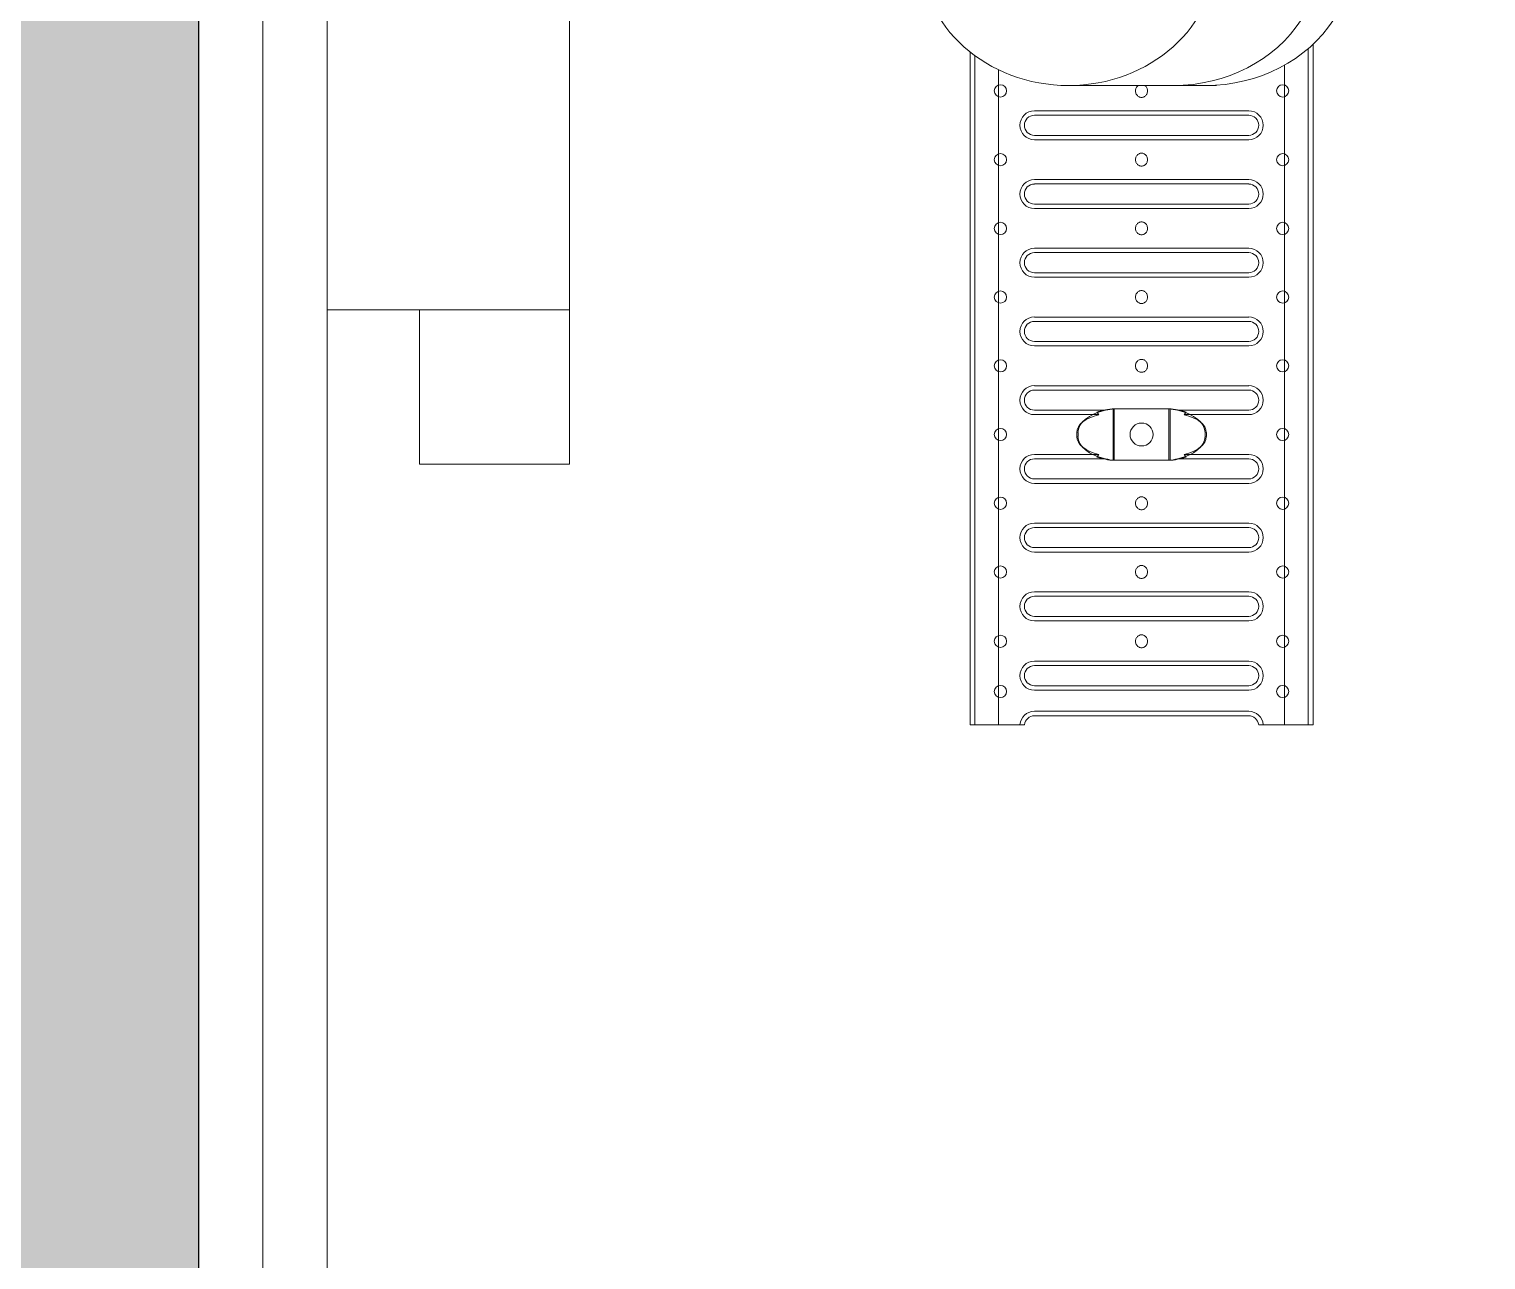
# Model space of a CAD drawing. Header units: inches. Extents: x 211391 to 214260, y -106888 to -102532.
# Drawn here: x 213209.16 to 213226.15, y -106717.15 to -106702.79 of the extents above; entities that cross this region are included whole.
import ezdxf

# ---------------------------------------------------------------- set-up
doc = ezdxf.new("R2010")
doc.units = ezdxf.units.IN
doc.header["$MEASUREMENT"] = 0
for name, color, linetype, lineweight in [('FIXTURES', 8, 'Continuous', 9), ('HATCH', 251, 'Continuous', 13), ('STONE', 1, 'Continuous', 18), ('WALL', 5, 'Continuous', 25)]:
    doc.layers.add(name, color=color, linetype=linetype, lineweight=lineweight)

# ---------------------------------------------------------------- blocks, each defined once
blk = doc.blocks.new('ETJHTEj')
at = {"layer": 'FIXTURES', "color": 252, "extrusion": (-2.05085e-07, 7.76119e-08, 1)}
for p, q in [((1162.103, 549.253), (1154.162, 549.253)), ((1154.213, 549.197, 0), (1162.103, 549.197, 0)), ((1162.103, 549.253), (1162.103, 548.881, 0)), ((1154.405, 548.922, 0), (1162.103, 548.922, 0)), ((1162.103, 548.62, 0), (1162.103, 548.881, 0)), ((1154.939, 546.003, 0), (1154.939, 548.503, 0)), ((1154.99, 546.003, 0), (1154.99, 548.503, 0)), ((1155.225, 548.503, 0), (1155.225, 546.003, 0)), ((1155.276, 548.503, 0), (1155.276, 546.003, 0)), ((1155.741, 546.003, 0), (1155.741, 548.503, 0)), ((1155.792, 546.003, 0), (1155.792, 548.503, 0)), ((1156.027, 548.503, 0), (1156.027, 546.003, 0)), ((1156.078, 548.503, 0), (1156.078, 546.003, 0)), ((1156.543, 546.003, 0), (1156.543, 548.503, 0)), ((1156.543, 546.003, 0), (1156.543, 548.503, 0)), ((1156.594, 546.003, 0), (1156.594, 548.503, 0)), ((1156.594, 546.003, 0), (1156.594, 548.503, 0)), ((1156.829, 548.503, 0), (1156.829, 546.003, 0)), ((1156.829, 548.503, 0), (1156.829, 546.003, 0)), ((1156.88, 548.503, 0), (1156.88, 546.003, 0)), ((1156.88, 548.503, 0), (1156.88, 546.003, 0)), ((1157.345, 546.003, 0), (1157.345, 548.503, 0)), ((1157.396, 546.003, 0), (1157.396, 548.503, 0)), ((1157.631, 548.503, 0), (1157.631, 546.003, 0)), ((1157.682, 548.503, 0), (1157.682, 546.003, 0)), ((1158.147, 546.003, 0), (1158.147, 548.503, 0)), ((1158.198, 546.003, 0), (1158.198, 548.503, 0)), ((1158.433, 548.503, 0), (1158.433, 547.672, 0)), ((1158.484, 548.503, 0), (1158.484, 547.75, 0)), ((1158.949, 547.75, 0), (1158.949, 548.503, 0)), ((1159, 547.672, 0), (1159, 548.503, 0)), ((1159.235, 548.503, 0), (1159.235, 546.003, 0)), ((1159.286, 548.503, 0), (1159.286, 546.003, 0)), ((1159.75, 546.003, 0), (1159.75, 548.503, 0)), ((1159.802, 546.003, 0), (1159.802, 548.503, 0)), ((1160.036, 548.503, 0), (1160.036, 546.003, 0)), ((1160.088, 548.503, 0), (1160.088, 546.003, 0)), ((1160.552, 546.003, 0), (1160.552, 548.503, 0)), ((1160.604, 546.003, 0), (1160.604, 548.503, 0)), ((1160.838, 548.503, 0), (1160.838, 546.003, 0)), ((1160.89, 548.503, 0), (1160.89, 546.003, 0)), ((1161.361, 546.003, 0), (1161.361, 548.503, 0)), ((1161.361, 546.003, 0), (1161.361, 548.503, 0)), ((1161.413, 546.003, 0), (1161.413, 548.503, 0)), ((1161.413, 546.003, 0), (1161.413, 548.503, 0)), ((1161.647, 548.503, 0), (1161.647, 546.003, 0)), ((1161.647, 548.503, 0), (1161.647, 546.003, 0)), ((1161.699, 548.503, 0), (1161.699, 546.003, 0)), ((1161.699, 548.503, 0), (1161.699, 546.003, 0)), ((1161.946, 546.003, 0), (1161.946, 548.503, 0)), ((1161.998, 546.003, 0), (1161.998, 548.503, 0)), ((1158.694, 548.009, 0), (1158.739, 548.009, 0)), ((1158.739, 547.994, 0), (1158.694, 547.994, 0)), ((1158.454, 547.774, 0), (1158.484, 547.75, 0)), ((1158.949, 547.75, 0), (1158.979, 547.774, 0)), ((1158.416, 547.597, 0), (1158.416, 546.909, 0)), ((1159.017, 547.585, 0), (1158.416, 547.585, 0)), ((1158.416, 547.571, 0), (1159.017, 547.571, 0)), ((1159.017, 547.597, 0), (1159.017, 546.909, 0)), ((1154.646, 547.295, 0), (1154.643, 547.291, 0)), ((1154.651, 547.301, 0), (1154.646, 547.295, 0)), ((1154.657, 547.306, 0), (1154.651, 547.301, 0)), ((1154.664, 547.31, 0), (1154.657, 547.306, 0)), ((1154.67, 547.314, 0), (1154.664, 547.31, 0)), ((1154.677, 547.318, 0), (1154.67, 547.314, 0)), ((1154.684, 547.32, 0), (1154.677, 547.318, 0)), ((1154.737, 547.318, 0), (1154.729, 547.32)), ((1154.743, 547.314, 0), (1154.737, 547.318, 0)), ((1154.75, 547.31, 0), (1154.743, 547.314, 0)), ((1154.756, 547.306, 0), (1154.75, 547.31, 0)), ((1154.762, 547.301, 0), (1154.756, 547.306, 0)), ((1154.767, 547.295, 0), (1154.762, 547.301, 0)), ((1154.771, 547.289, 0), (1154.767, 547.295, 0)), ((1154.775, 547.282, 0), (1154.771, 547.289, 0)), ((1154.778, 547.275, 0), (1154.775, 547.282, 0)), ((1155.44, 547.282, 0), (1155.437, 547.275, 0)), ((1155.444, 547.289, 0), (1155.44, 547.282, 0)), ((1155.448, 547.295, 0), (1155.444, 547.289, 0)), ((1155.453, 547.301, 0), (1155.448, 547.295, 0)), ((1155.459, 547.306, 0), (1155.453, 547.301, 0)), ((1155.465, 547.31, 0), (1155.459, 547.306, 0)), ((1155.472, 547.314, 0), (1155.465, 547.31, 0)), ((1155.479, 547.318, 0), (1155.472, 547.314, 0)), ((1155.486, 547.32, 0), (1155.479, 547.318, 0)), ((1155.538, 547.318, 0), (1155.531, 547.32, 0)), ((1155.545, 547.314, 0), (1155.538, 547.318, 0)), ((1155.552, 547.31, 0), (1155.545, 547.314, 0)), ((1155.558, 547.306, 0), (1155.552, 547.31, 0)), ((1155.564, 547.301, 0), (1155.558, 547.306, 0)), ((1155.569, 547.295, 0), (1155.564, 547.301, 0)), ((1155.573, 547.289, 0), (1155.569, 547.295, 0)), ((1155.577, 547.282, 0), (1155.573, 547.289, 0)), ((1155.58, 547.275, 0), (1155.577, 547.282, 0)), ((1156.242, 547.282, 0), (1156.239, 547.275, 0)), ((1156.242, 547.282, 0), (1156.239, 547.275, 0)), ((1156.246, 547.289, 0), (1156.242, 547.282, 0)), ((1156.246, 547.289, 0), (1156.242, 547.282, 0)), ((1156.25, 547.295, 0), (1156.246, 547.289, 0)), ((1156.25, 547.295, 0), (1156.246, 547.289, 0)), ((1156.255, 547.301, 0), (1156.25, 547.295, 0)), ((1156.255, 547.301, 0), (1156.25, 547.295, 0)), ((1156.261, 547.306, 0), (1156.255, 547.301, 0)), ((1156.261, 547.306, 0), (1156.255, 547.301, 0)), ((1156.267, 547.31, 0), (1156.261, 547.306, 0)), ((1156.267, 547.31, 0), (1156.261, 547.306, 0)), ((1156.274, 547.314, 0), (1156.267, 547.31, 0)), ((1156.274, 547.314, 0), (1156.267, 547.31, 0)), ((1156.281, 547.318, 0), (1156.274, 547.314, 0)), ((1156.281, 547.318, 0), (1156.274, 547.314, 0)), ((1156.288, 547.32, 0), (1156.281, 547.318, 0)), ((1156.288, 547.32, 0), (1156.281, 547.318, 0)), ((1156.34, 547.318, 0), (1156.333, 547.32, 0)), ((1156.34, 547.318, 0), (1156.333, 547.32, 0)), ((1156.347, 547.314, 0), (1156.34, 547.318, 0)), ((1156.347, 547.314, 0), (1156.34, 547.318, 0)), ((1156.354, 547.31, 0), (1156.347, 547.314, 0)), ((1156.354, 547.31, 0), (1156.347, 547.314, 0)), ((1156.36, 547.306, 0), (1156.354, 547.31, 0)), ((1156.36, 547.306, 0), (1156.354, 547.31, 0)), ((1156.366, 547.301, 0), (1156.36, 547.306, 0)), ((1156.366, 547.301, 0), (1156.36, 547.306, 0)), ((1156.371, 547.295, 0), (1156.366, 547.301, 0)), ((1156.371, 547.295, 0), (1156.366, 547.301, 0)), ((1156.375, 547.289, 0), (1156.371, 547.295, 0)), ((1156.375, 547.289, 0), (1156.371, 547.295, 0)), ((1156.379, 547.282, 0), (1156.375, 547.289, 0)), ((1156.379, 547.282, 0), (1156.375, 547.289, 0)), ((1156.382, 547.275, 0), (1156.379, 547.282, 0)), ((1156.382, 547.275, 0), (1156.379, 547.282, 0)), ((1157.044, 547.282, 0), (1157.041, 547.275, 0)), ((1157.048, 547.289, 0), (1157.044, 547.282, 0)), ((1157.052, 547.295, 0), (1157.048, 547.289, 0)), ((1157.057, 547.301, 0), (1157.052, 547.295, 0)), ((1157.063, 547.306, 0), (1157.057, 547.301, 0)), ((1157.069, 547.31, 0), (1157.063, 547.306, 0)), ((1157.076, 547.314, 0), (1157.069, 547.31, 0)), ((1157.083, 547.318, 0), (1157.076, 547.314, 0)), ((1157.09, 547.32, 0), (1157.083, 547.318, 0)), ((1157.142, 547.318, 0), (1157.135, 547.32, 0)), ((1157.149, 547.314, 0), (1157.142, 547.318, 0)), ((1157.156, 547.31, 0), (1157.149, 547.314, 0)), ((1157.162, 547.306, 0), (1157.156, 547.31, 0)), ((1157.168, 547.301, 0), (1157.162, 547.306, 0)), ((1157.173, 547.295, 0), (1157.168, 547.301, 0)), ((1157.177, 547.289, 0), (1157.173, 547.295, 0)), ((1157.181, 547.282, 0), (1157.177, 547.289, 0)), ((1157.184, 547.275, 0), (1157.181, 547.282, 0)), ((1157.846, 547.282, 0), (1157.843, 547.275, 0)), ((1157.85, 547.289, 0), (1157.846, 547.282, 0)), ((1157.854, 547.295, 0), (1157.85, 547.289, 0)), ((1157.859, 547.301, 0), (1157.854, 547.295, 0)), ((1157.865, 547.306, 0), (1157.859, 547.301, 0)), ((1157.871, 547.31, 0), (1157.865, 547.306, 0)), ((1157.878, 547.314, 0), (1157.871, 547.31, 0)), ((1157.884, 547.318, 0), (1157.878, 547.314, 0)), ((1157.892, 547.32, 0), (1157.884, 547.318, 0)), ((1157.944, 547.318, 0), (1157.937, 547.32, 0)), ((1157.951, 547.314, 0), (1157.944, 547.318, 0)), ((1157.958, 547.31, 0), (1157.951, 547.314, 0)), ((1157.964, 547.306, 0), (1157.958, 547.31, 0)), ((1157.97, 547.301, 0), (1157.964, 547.306, 0)), ((1157.975, 547.295, 0), (1157.97, 547.301, 0)), ((1157.979, 547.289, 0), (1157.975, 547.295, 0)), ((1157.983, 547.282, 0), (1157.979, 547.289, 0)), ((1157.986, 547.275, 0), (1157.983, 547.282, 0)), ((1159.45, 547.282, 0), (1159.447, 547.275, 0)), ((1159.454, 547.289, 0), (1159.45, 547.282, 0)), ((1159.458, 547.295, 0), (1159.454, 547.289, 0)), ((1159.463, 547.301, 0), (1159.458, 547.295, 0)), ((1159.469, 547.306, 0), (1159.463, 547.301, 0)), ((1159.475, 547.31, 0), (1159.469, 547.306, 0)), ((1159.482, 547.314, 0), (1159.475, 547.31, 0)), ((1159.488, 547.318, 0), (1159.482, 547.314, 0)), ((1159.496, 547.32, 0), (1159.488, 547.318, 0)), ((1159.548, 547.318, 0), (1159.541, 547.32, 0)), ((1159.555, 547.314, 0), (1159.548, 547.318, 0)), ((1159.561, 547.31, 0), (1159.555, 547.314, 0)), ((1159.568, 547.306, 0), (1159.561, 547.31, 0)), ((1159.573, 547.301, 0), (1159.568, 547.306, 0)), ((1159.578, 547.295, 0), (1159.573, 547.301, 0)), ((1159.583, 547.289, 0), (1159.578, 547.295, 0)), ((1159.587, 547.282, 0), (1159.583, 547.289, 0)), ((1159.59, 547.275, 0), (1159.587, 547.282, 0)), ((1160.252, 547.282, 0), (1160.249, 547.275, 0)), ((1160.256, 547.289, 0), (1160.252, 547.282, 0)), ((1160.26, 547.295, 0), (1160.256, 547.289, 0)), ((1160.265, 547.301, 0), (1160.26, 547.295, 0)), ((1160.271, 547.306, 0), (1160.265, 547.301, 0)), ((1160.277, 547.31, 0), (1160.271, 547.306, 0)), ((1160.284, 547.314, 0), (1160.277, 547.31, 0)), ((1160.29, 547.318, 0), (1160.284, 547.314, 0)), ((1160.298, 547.32, 0), (1160.29, 547.318, 0)), ((1160.35, 547.318, 0), (1160.343, 547.32, 0)), ((1160.357, 547.314, 0), (1160.35, 547.318, 0)), ((1160.363, 547.31, 0), (1160.357, 547.314, 0)), ((1160.37, 547.306, 0), (1160.363, 547.31, 0)), ((1160.375, 547.301, 0), (1160.37, 547.306, 0)), ((1160.38, 547.295, 0), (1160.375, 547.301, 0)), ((1160.385, 547.289, 0), (1160.38, 547.295, 0)), ((1160.389, 547.282, 0), (1160.385, 547.289, 0)), ((1160.392, 547.275, 0), (1160.389, 547.282, 0)), ((1161.061, 547.282, 0), (1161.057, 547.275, 0)), ((1161.064, 547.289, 0), (1161.061, 547.282, 0)), ((1161.069, 547.295, 0), (1161.064, 547.289, 0)), ((1161.074, 547.301, 0), (1161.069, 547.295, 0)), ((1161.08, 547.306, 0), (1161.074, 547.301, 0)), ((1161.086, 547.31, 0), (1161.08, 547.306, 0)), ((1161.093, 547.314, 0), (1161.086, 547.31, 0)), ((1161.099, 547.318, 0), (1161.093, 547.314, 0)), ((1161.106, 547.32, 0), (1161.099, 547.318, 0)), ((1161.159, 547.318, 0), (1161.152, 547.32, 0)), ((1161.166, 547.314, 0), (1161.159, 547.318, 0)), ((1161.172, 547.31, 0), (1161.166, 547.314, 0)), ((1161.179, 547.306, 0), (1161.172, 547.31, 0)), ((1161.184, 547.301, 0), (1161.179, 547.306, 0)), ((1161.189, 547.295, 0), (1161.184, 547.301, 0)), ((1161.194, 547.289, 0), (1161.189, 547.295, 0)), ((1161.198, 547.282, 0), (1161.194, 547.289, 0)), ((1161.201, 547.275, 0), (1161.198, 547.282, 0)), ((1154.643, 547.215, 0), (1154.646, 547.211, 0)), ((1154.646, 547.211, 0), (1154.651, 547.206, 0)), ((1154.651, 547.206, 0), (1154.657, 547.2, 0)), ((1154.657, 547.2, 0), (1154.664, 547.196, 0)), ((1154.664, 547.196, 0), (1154.67, 547.192, 0)), ((1154.67, 547.192, 0), (1154.677, 547.188, 0)), ((1154.677, 547.188, 0), (1154.684, 547.186)), ((1154.729, 547.186, 0), (1154.737, 547.188, 0)), ((1154.737, 547.188, 0), (1154.743, 547.192, 0)), ((1154.743, 547.192, 0), (1154.75, 547.196, 0)), ((1154.75, 547.196, 0), (1154.756, 547.2, 0)), ((1154.756, 547.2, 0), (1154.762, 547.206, 0)), ((1154.762, 547.206, 0), (1154.767, 547.211, 0)), ((1154.767, 547.211, 0), (1154.771, 547.217, 0)), ((1154.771, 547.217, 0), (1154.775, 547.224, 0)), ((1154.775, 547.224, 0), (1154.778, 547.231, 0)), ((1154.78, 547.268, 0), (1154.778, 547.275, 0)), ((1154.778, 547.231, 0), (1154.78, 547.238, 0)), ((1154.782, 547.26, 0), (1154.78, 547.268, 0)), ((1154.78, 547.238, 0), (1154.782, 547.246, 0)), ((1154.782, 547.253, 0), (1154.782, 547.26, 0)), ((1154.782, 547.246, 0), (1154.782, 547.253, 0)), ((1155.435, 547.268, 0), (1155.433, 547.26, 0)), ((1155.433, 547.26, 0), (1155.433, 547.253, 0)), ((1155.433, 547.253, 0), (1155.433, 547.246, 0)), ((1155.433, 547.246, 0), (1155.435, 547.238, 0)), ((1155.437, 547.275, 0), (1155.435, 547.268, 0)), ((1155.435, 547.238, 0), (1155.437, 547.231, 0)), ((1155.437, 547.231, 0), (1155.44, 547.224, 0)), ((1155.44, 547.224, 0), (1155.444, 547.217, 0)), ((1155.444, 547.217, 0), (1155.448, 547.211, 0)), ((1155.448, 547.211, 0), (1155.453, 547.206, 0)), ((1155.453, 547.206, 0), (1155.459, 547.2, 0)), ((1155.459, 547.2, 0), (1155.465, 547.196, 0)), ((1155.465, 547.196, 0), (1155.472, 547.192, 0)), ((1155.472, 547.192, 0), (1155.479, 547.188, 0)), ((1155.479, 547.188, 0), (1155.486, 547.186, 0)), ((1155.531, 547.186, 0), (1155.538, 547.188, 0)), ((1155.538, 547.188, 0), (1155.545, 547.192, 0)), ((1155.545, 547.192, 0), (1155.552, 547.196, 0)), ((1155.552, 547.196, 0), (1155.558, 547.2, 0)), ((1155.558, 547.2, 0), (1155.564, 547.206, 0)), ((1155.564, 547.206, 0), (1155.569, 547.211, 0)), ((1155.569, 547.211, 0), (1155.573, 547.217, 0)), ((1155.573, 547.217, 0), (1155.577, 547.224, 0)), ((1155.577, 547.224, 0), (1155.58, 547.231, 0)), ((1155.582, 547.268, 0), (1155.58, 547.275, 0)), ((1155.58, 547.231, 0), (1155.582, 547.238, 0)), ((1155.584, 547.26, 0), (1155.582, 547.268, 0)), ((1155.582, 547.238, 0), (1155.584, 547.246, 0)), ((1155.584, 547.253, 0), (1155.584, 547.26, 0)), ((1155.584, 547.246, 0), (1155.584, 547.253, 0)), ((1156.237, 547.268, 0), (1156.235, 547.26, 0)), ((1156.237, 547.268, 0), (1156.235, 547.26, 0)), ((1156.235, 547.26, 0), (1156.235, 547.253, 0)), ((1156.235, 547.26, 0), (1156.235, 547.253, 0)), ((1156.235, 547.253, 0), (1156.235, 547.246, 0)), ((1156.235, 547.253, 0), (1156.235, 547.246, 0)), ((1156.235, 547.246, 0), (1156.237, 547.238, 0)), ((1156.235, 547.246, 0), (1156.237, 547.238, 0)), ((1156.239, 547.275, 0), (1156.237, 547.268, 0)), ((1156.239, 547.275, 0), (1156.237, 547.268, 0)), ((1156.237, 547.238, 0), (1156.239, 547.231, 0)), ((1156.237, 547.238, 0), (1156.239, 547.231, 0)), ((1156.239, 547.231, 0), (1156.242, 547.224, 0)), ((1156.239, 547.231, 0), (1156.242, 547.224, 0)), ((1156.242, 547.224, 0), (1156.246, 547.217, 0)), ((1156.242, 547.224, 0), (1156.246, 547.217, 0)), ((1156.246, 547.217, 0), (1156.25, 547.211, 0)), ((1156.246, 547.217, 0), (1156.25, 547.211, 0)), ((1156.25, 547.211, 0), (1156.255, 547.206, 0)), ((1156.25, 547.211, 0), (1156.255, 547.206, 0)), ((1156.255, 547.206, 0), (1156.261, 547.2, 0)), ((1156.255, 547.206, 0), (1156.261, 547.2, 0)), ((1156.261, 547.2, 0), (1156.267, 547.196, 0)), ((1156.261, 547.2, 0), (1156.267, 547.196, 0)), ((1156.267, 547.196, 0), (1156.274, 547.192, 0)), ((1156.267, 547.196, 0), (1156.274, 547.192, 0)), ((1156.274, 547.192, 0), (1156.281, 547.188, 0)), ((1156.274, 547.192, 0), (1156.281, 547.188, 0)), ((1156.281, 547.188, 0), (1156.288, 547.186, 0)), ((1156.281, 547.188, 0), (1156.288, 547.186, 0)), ((1156.333, 547.186, 0), (1156.34, 547.188, 0)), ((1156.333, 547.186, 0), (1156.34, 547.188, 0)), ((1156.34, 547.188, 0), (1156.347, 547.192, 0)), ((1156.34, 547.188, 0), (1156.347, 547.192, 0)), ((1156.347, 547.192, 0), (1156.354, 547.196, 0)), ((1156.347, 547.192, 0), (1156.354, 547.196, 0)), ((1156.354, 547.196, 0), (1156.36, 547.2, 0)), ((1156.354, 547.196, 0), (1156.36, 547.2, 0)), ((1156.36, 547.2, 0), (1156.366, 547.206, 0)), ((1156.36, 547.2, 0), (1156.366, 547.206, 0)), ((1156.366, 547.206, 0), (1156.371, 547.211, 0)), ((1156.366, 547.206, 0), (1156.371, 547.211, 0)), ((1156.371, 547.211, 0), (1156.375, 547.217, 0)), ((1156.371, 547.211, 0), (1156.375, 547.217, 0)), ((1156.375, 547.217, 0), (1156.379, 547.224, 0)), ((1156.375, 547.217, 0), (1156.379, 547.224, 0)), ((1156.379, 547.224, 0), (1156.382, 547.231, 0)), ((1156.379, 547.224, 0), (1156.382, 547.231, 0)), ((1156.384, 547.268, 0), (1156.382, 547.275, 0)), ((1156.384, 547.268, 0), (1156.382, 547.275, 0)), ((1156.382, 547.231, 0), (1156.384, 547.238, 0)), ((1156.382, 547.231, 0), (1156.384, 547.238, 0)), ((1156.386, 547.26, 0), (1156.384, 547.268, 0)), ((1156.386, 547.26, 0), (1156.384, 547.268, 0)), ((1156.384, 547.238, 0), (1156.386, 547.246, 0)), ((1156.384, 547.238, 0), (1156.386, 547.246, 0)), ((1156.386, 547.253, 0), (1156.386, 547.26, 0)), ((1156.386, 547.253, 0), (1156.386, 547.26, 0)), ((1156.386, 547.246, 0), (1156.386, 547.253, 0)), ((1156.386, 547.246, 0), (1156.386, 547.253, 0)), ((1157.039, 547.268, 0), (1157.037, 547.26, 0)), ((1157.037, 547.26, 0), (1157.037, 547.253, 0)), ((1157.037, 547.253, 0), (1157.037, 547.246, 0)), ((1157.037, 547.246, 0), (1157.039, 547.238, 0)), ((1157.041, 547.275, 0), (1157.039, 547.268, 0)), ((1157.039, 547.238, 0), (1157.041, 547.231, 0)), ((1157.041, 547.231, 0), (1157.044, 547.224, 0)), ((1157.044, 547.224, 0), (1157.048, 547.217, 0)), ((1157.048, 547.217, 0), (1157.052, 547.211, 0)), ((1157.052, 547.211, 0), (1157.057, 547.206, 0)), ((1157.057, 547.206, 0), (1157.063, 547.2, 0)), ((1157.063, 547.2, 0), (1157.069, 547.196, 0)), ((1157.069, 547.196, 0), (1157.076, 547.192, 0)), ((1157.076, 547.192, 0), (1157.083, 547.188, 0)), ((1157.083, 547.188, 0), (1157.09, 547.186, 0)), ((1157.135, 547.186, 0), (1157.142, 547.188, 0)), ((1157.142, 547.188, 0), (1157.149, 547.192, 0)), ((1157.149, 547.192, 0), (1157.156, 547.196, 0)), ((1157.156, 547.196, 0), (1157.162, 547.2, 0)), ((1157.162, 547.2, 0), (1157.168, 547.206, 0)), ((1157.168, 547.206, 0), (1157.173, 547.211, 0)), ((1157.173, 547.211, 0), (1157.177, 547.217, 0)), ((1157.177, 547.217, 0), (1157.181, 547.224, 0)), ((1157.181, 547.224, 0), (1157.184, 547.231, 0)), ((1157.186, 547.268, 0), (1157.184, 547.275, 0)), ((1157.184, 547.231, 0), (1157.186, 547.238, 0)), ((1157.188, 547.26, 0), (1157.186, 547.268, 0)), ((1157.186, 547.238, 0), (1157.188, 547.246, 0)), ((1157.188, 547.253, 0), (1157.188, 547.26, 0)), ((1157.188, 547.246, 0), (1157.188, 547.253, 0)), ((1157.841, 547.268, 0), (1157.839, 547.26, 0)), ((1157.839, 547.26, 0), (1157.839, 547.253, 0)), ((1157.839, 547.253, 0), (1157.839, 547.246, 0)), ((1157.839, 547.246, 0), (1157.841, 547.238, 0)), ((1157.843, 547.275, 0), (1157.841, 547.268, 0)), ((1157.841, 547.238, 0), (1157.843, 547.231, 0)), ((1157.843, 547.231, 0), (1157.846, 547.224, 0)), ((1157.846, 547.224, 0), (1157.85, 547.217, 0)), ((1157.85, 547.217, 0), (1157.854, 547.211, 0)), ((1157.854, 547.211, 0), (1157.859, 547.206, 0)), ((1157.859, 547.206, 0), (1157.865, 547.2, 0)), ((1157.865, 547.2, 0), (1157.871, 547.196, 0)), ((1157.871, 547.196, 0), (1157.878, 547.192, 0)), ((1157.878, 547.192, 0), (1157.884, 547.188, 0)), ((1157.884, 547.188, 0), (1157.892, 547.186, 0)), ((1157.937, 547.186, 0), (1157.944, 547.188, 0)), ((1157.944, 547.188, 0), (1157.951, 547.192, 0)), ((1157.951, 547.192, 0), (1157.958, 547.196, 0)), ((1157.958, 547.196, 0), (1157.964, 547.2, 0)), ((1157.964, 547.2, 0), (1157.97, 547.206, 0)), ((1157.97, 547.206, 0), (1157.975, 547.211, 0)), ((1157.975, 547.211, 0), (1157.979, 547.217, 0)), ((1157.979, 547.217, 0), (1157.983, 547.224, 0)), ((1157.983, 547.224, 0), (1157.986, 547.231, 0)), ((1157.988, 547.268, 0), (1157.986, 547.275, 0)), ((1157.986, 547.231, 0), (1157.988, 547.238, 0)), ((1157.99, 547.26, 0), (1157.988, 547.268, 0)), ((1157.988, 547.238, 0), (1157.99, 547.246, 0)), ((1157.99, 547.253, 0), (1157.99, 547.26, 0)), ((1157.99, 547.246, 0), (1157.99, 547.253, 0)), ((1159.444, 547.268, 0), (1159.443, 547.26, 0)), ((1159.443, 547.26, 0), (1159.443, 547.253, 0)), ((1159.443, 547.253, 0), (1159.443, 547.246, 0)), ((1159.443, 547.246, 0), (1159.444, 547.238, 0)), ((1159.447, 547.275, 0), (1159.444, 547.268, 0)), ((1159.444, 547.238, 0), (1159.447, 547.231, 0)), ((1159.447, 547.231, 0), (1159.45, 547.224, 0)), ((1159.45, 547.224, 0), (1159.454, 547.217, 0)), ((1159.454, 547.217, 0), (1159.458, 547.211, 0)), ((1159.458, 547.211, 0), (1159.463, 547.206, 0)), ((1159.463, 547.206, 0), (1159.469, 547.2, 0)), ((1159.469, 547.2, 0), (1159.475, 547.196, 0)), ((1159.475, 547.196, 0), (1159.482, 547.192, 0)), ((1159.482, 547.192, 0), (1159.488, 547.188, 0)), ((1159.488, 547.188, 0), (1159.496, 547.186, 0)), ((1159.541, 547.186, 0), (1159.548, 547.188, 0)), ((1159.548, 547.188, 0), (1159.555, 547.192, 0)), ((1159.555, 547.192, 0), (1159.561, 547.196, 0)), ((1159.561, 547.196, 0), (1159.568, 547.2, 0)), ((1159.568, 547.2, 0), (1159.573, 547.206, 0)), ((1159.573, 547.206, 0), (1159.578, 547.211, 0)), ((1159.578, 547.211, 0), (1159.583, 547.217, 0)), ((1159.583, 547.217, 0), (1159.587, 547.224, 0)), ((1159.587, 547.224, 0), (1159.59, 547.231, 0)), ((1159.592, 547.268, 0), (1159.59, 547.275, 0)), ((1159.59, 547.231, 0), (1159.592, 547.238, 0)), ((1159.593, 547.26, 0), (1159.592, 547.268, 0)), ((1159.592, 547.238, 0), (1159.593, 547.246, 0)), ((1159.594, 547.253, 0), (1159.593, 547.26, 0)), ((1159.593, 547.246, 0), (1159.594, 547.253, 0)), ((1160.246, 547.268, 0), (1160.245, 547.26, 0)), ((1160.245, 547.26, 0), (1160.245, 547.253, 0)), ((1160.245, 547.253, 0), (1160.245, 547.246, 0)), ((1160.245, 547.246, 0), (1160.246, 547.238, 0)), ((1160.249, 547.275, 0), (1160.246, 547.268, 0)), ((1160.246, 547.238, 0), (1160.249, 547.231, 0)), ((1160.249, 547.231, 0), (1160.252, 547.224, 0)), ((1160.252, 547.224, 0), (1160.256, 547.217, 0)), ((1160.256, 547.217, 0), (1160.26, 547.211, 0)), ((1160.26, 547.211, 0), (1160.265, 547.206, 0)), ((1160.265, 547.206, 0), (1160.271, 547.2, 0)), ((1160.271, 547.2, 0), (1160.277, 547.196, 0)), ((1160.277, 547.196, 0), (1160.284, 547.192, 0)), ((1160.284, 547.192, 0), (1160.29, 547.188, 0)), ((1160.29, 547.188, 0), (1160.298, 547.186, 0)), ((1160.343, 547.186, 0), (1160.35, 547.188, 0)), ((1160.35, 547.188, 0), (1160.357, 547.192, 0)), ((1160.357, 547.192, 0), (1160.363, 547.196, 0)), ((1160.363, 547.196, 0), (1160.37, 547.2, 0)), ((1160.37, 547.2, 0), (1160.375, 547.206, 0)), ((1160.375, 547.206, 0), (1160.38, 547.211, 0)), ((1160.38, 547.211, 0), (1160.385, 547.217, 0)), ((1160.385, 547.217, 0), (1160.389, 547.224, 0)), ((1160.389, 547.224, 0), (1160.392, 547.231, 0)), ((1160.394, 547.268, 0), (1160.392, 547.275, 0)), ((1160.392, 547.231, 0), (1160.394, 547.238, 0)), ((1160.395, 547.26, 0), (1160.394, 547.268, 0)), ((1160.394, 547.238, 0), (1160.395, 547.246, 0)), ((1160.396, 547.253, 0), (1160.395, 547.26, 0)), ((1160.395, 547.246, 0), (1160.396, 547.253, 0)), ((1161.055, 547.268, 0), (1161.054, 547.26, 0)), ((1161.054, 547.26, 0), (1161.054, 547.253, 0)), ((1161.054, 547.253, 0), (1161.054, 547.246, 0)), ((1161.054, 547.246, 0), (1161.055, 547.238, 0)), ((1161.057, 547.275, 0), (1161.055, 547.268, 0)), ((1161.055, 547.238, 0), (1161.057, 547.231, 0)), ((1161.057, 547.231, 0), (1161.061, 547.224, 0)), ((1161.061, 547.224, 0), (1161.064, 547.217, 0)), ((1161.064, 547.217, 0), (1161.069, 547.211, 0)), ((1161.069, 547.211, 0), (1161.074, 547.206, 0)), ((1161.074, 547.206, 0), (1161.08, 547.2, 0)), ((1161.08, 547.2, 0), (1161.086, 547.196, 0)), ((1161.086, 547.196, 0), (1161.093, 547.192, 0)), ((1161.093, 547.192, 0), (1161.099, 547.188, 0)), ((1161.099, 547.188, 0), (1161.106, 547.186, 0)), ((1161.152, 547.186, 0), (1161.159, 547.188, 0)), ((1161.159, 547.188, 0), (1161.166, 547.192, 0)), ((1161.166, 547.192, 0), (1161.172, 547.196, 0)), ((1161.172, 547.196, 0), (1161.179, 547.2, 0)), ((1161.179, 547.2, 0), (1161.184, 547.206, 0)), ((1161.184, 547.206, 0), (1161.189, 547.211, 0)), ((1161.189, 547.211, 0), (1161.194, 547.217, 0)), ((1161.194, 547.217, 0), (1161.198, 547.224, 0)), ((1161.198, 547.224, 0), (1161.201, 547.231, 0)), ((1161.203, 547.268, 0), (1161.201, 547.275, 0)), ((1161.201, 547.231, 0), (1161.203, 547.238, 0)), ((1161.204, 547.26, 0), (1161.203, 547.268, 0)), ((1161.203, 547.238, 0), (1161.204, 547.246, 0)), ((1161.205, 547.253, 0), (1161.204, 547.26, 0)), ((1161.204, 547.246, 0), (1161.205, 547.253, 0)), ((1158.416, 546.935, 0), (1159.017, 546.935, 0)), ((1158.416, 546.921, 0), (1159.017, 546.921, 0)), ((1158.433, 546.834, 0), (1158.433, 546.003, 0)), ((1159, 546.003, 0), (1159, 546.834, 0)), ((1158.484, 546.756, 0), (1158.454, 546.732, 0)), ((1158.484, 546.756, 0), (1158.484, 546.003, 0)), ((1158.949, 546.003, 0), (1158.949, 546.756, 0)), ((1158.979, 546.732, 0), (1158.949, 546.756, 0)), ((1158.694, 546.512, 0), (1158.739, 546.512, 0)), ((1158.739, 546.498, 0), (1158.694, 546.498, 0)), ((1162.103, 545.625, 0), (1162.103, 545.886, 0)), ((1154.459, 545.584, 0), (1162.103, 545.584, 0)), ((1162.103, 545.625, 0), (1162.103, 545.253)), ((1154.252, 545.253), (1162.103, 545.253)), ((1162.103, 545.309, 0), (1154.295, 545.309, 0))]:
    blk.add_line(p, q, dxfattribs=at)
at = {"layer": 'FIXTURES', "ltscale": 5}
for p, q in [((1154.643, 546.401, 0), (1154.643, 548.126, 0)), ((1153.806, 540.58), (1159.061, 540.58)), ((1157.26, 538.831), (1157.26, 540.58)), ((1159.061, 540.58), (1159.061, 538.831)), ((1157.26, 538.831), (1157.26, 537.753)), ((1159.061, 538.831), (1157.26, 538.831)), ((1148.945, 537.753), (1157.26, 537.753))]:
    blk.add_line(p, q, dxfattribs=at)
at = {"layer": 'FIXTURES', "color": 252, "extrusion": (-2.05085e-07, 7.76119e-08, 1)}
for centre, radius in [((1154.707, 548.899, 0), 0.0711), ((1155.509, 548.899, 0), 0.0711), ((1156.311, 548.899, 0), 0.0711), ((1156.311, 548.899, 0), 0.0711), ((1157.112, 548.899, 0), 0.0711), ((1157.914, 548.899, 0), 0.0711), ((1158.716, 548.899, 0), 0.0711), ((1159.518, 548.899, 0), 0.0711), ((1160.32, 548.899, 0), 0.0711), ((1161.129, 548.899, 0), 0.0711), ((1161.714, 548.899, 0), 0.0711), ((1158.716, 547.253, 0), 0.134), ((1154.707, 545.607, 0), 0.0711), ((1155.509, 545.607, 0), 0.0711), ((1156.311, 545.607, 0), 0.0711), ((1156.311, 545.607, 0), 0.0711), ((1157.112, 545.607, 0), 0.0711), ((1157.914, 545.607, 0), 0.0711), ((1158.716, 545.607, 0), 0.0711), ((1159.518, 545.607, 0), 0.0711), ((1160.32, 545.607, 0), 0.0711), ((1161.129, 545.607, 0), 0.0711), ((1161.714, 545.607, 0), 0.0711)]:
    blk.add_circle(centre, radius, dxfattribs=at)
for centre, radius, start, end in [((1155.108, 548.503, 0), 0.169, 0, 180), ((1155.91, 548.503, 0), 0.169, 0, 180), ((1156.711, 548.503, 0), 0.169, 0, 180), ((1156.711, 548.503, 0), 0.169, 0, 180), ((1157.513, 548.503, 0), 0.169, 0, 180), ((1158.315, 548.503, 0), 0.169, 0, 180), ((1159.117, 548.503, 0), 0.169, 0, 180), ((1159.919, 548.503, 0), 0.169, 0, 180), ((1160.721, 548.503, 0), 0.169, 0, 180), ((1161.53, 548.503, 0), 0.169, 0, 180), ((1161.53, 548.503, 0), 0.169, 0, 180), ((1162.115, 548.503, 0), 0.169, 94.2417, 180), ((1155.108, 548.503, 0), 0.117, 0, 180), ((1155.91, 548.503, 0), 0.117, 0, 180), ((1156.711, 548.503, 0), 0.117, 0, 180), ((1156.711, 548.503, 0), 0.117, 0, 180), ((1157.513, 548.503, 0), 0.117, 0, 180), ((1158.315, 548.503, 0), 0.117, 0, 180), ((1159.117, 548.503, 0), 0.117, 0, 180), ((1159.919, 548.503, 0), 0.117, 0, 180), ((1160.721, 548.503, 0), 0.117, 0, 180), ((1161.53, 548.503, 0), 0.117, 0, 180), ((1161.53, 548.503, 0), 0.117, 0, 180), ((1162.115, 548.503, 0), 0.117, 96.1108, 180), ((1154.707, 547.253, 0), 0.0711, 71.3885, 108.6115), ((1155.509, 547.253, 0), 0.0711, 71.3885, 108.6115), ((1156.311, 547.253, 0), 0.0711, 71.3885, 108.6115), ((1156.311, 547.253, 0), 0.0711, 71.3885, 108.6115), ((1157.112, 547.253, 0), 0.0711, 71.3885, 108.6115), ((1157.914, 547.253, 0), 0.0711, 71.3885, 108.6115), ((1159.518, 547.253, 0), 0.0711, 71.3885, 108.6115), ((1160.32, 547.253, 0), 0.0711, 71.3885, 108.6115), ((1161.129, 547.253, 0), 0.0711, 71.3885, 108.6115), ((1154.707, 547.253, 0), 0.0711, 251.3885, 288.6115), ((1155.509, 547.253, 0), 0.0711, 251.3885, 288.6115), ((1156.311, 547.253, 0), 0.0711, 251.3885, 288.6115), ((1156.311, 547.253, 0), 0.0711, 251.3885, 288.6115), ((1157.112, 547.253, 0), 0.0711, 251.3885, 288.6115), ((1157.914, 547.253, 0), 0.0711, 251.3885, 288.6115), ((1159.518, 547.253, 0), 0.0711, 251.3885, 288.6115), ((1160.32, 547.253, 0), 0.0711, 251.3885, 288.6115), ((1161.129, 547.253, 0), 0.0711, 251.3885, 288.6115), ((1155.108, 546.003, 0), 0.169, 180, 0), ((1155.108, 546.003, 0), 0.117, 180, 0), ((1155.91, 546.003, 0), 0.169, 180, 0), ((1155.91, 546.003, 0), 0.117, 180, 0), ((1156.711, 546.003, 0), 0.169, 180, 0), ((1156.711, 546.003, 0), 0.169, 180, 0), ((1156.711, 546.003, 0), 0.117, 180, 0), ((1156.711, 546.003, 0), 0.117, 180, 0), ((1157.513, 546.003, 0), 0.169, 180, 0), ((1157.513, 546.003, 0), 0.117, 180, 0), ((1158.315, 546.003, 0), 0.169, 180, 0), ((1158.315, 546.003, 0), 0.117, 180, 0), ((1159.117, 546.003, 0), 0.169, 180, 0), ((1159.117, 546.003, 0), 0.117, 180, 0), ((1159.919, 546.003, 0), 0.169, 180, 0), ((1159.919, 546.003, 0), 0.117, 180, 0), ((1160.721, 546.003, 0), 0.169, 180, 0), ((1160.721, 546.003, 0), 0.117, 180, 0), ((1161.53, 546.003, 0), 0.169, 180, 0), ((1161.53, 546.003, 0), 0.169, 180, 0), ((1161.53, 546.003, 0), 0.117, 180, 0), ((1161.53, 546.003, 0), 0.117, 180, 0), ((1162.115, 546.003, 0), 0.169, 180, 265.7583), ((1162.115, 546.003, 0), 0.117, 180, 263.8892)]:
    blk.add_arc(centre, radius, start, end, dxfattribs=at)
at = {"layer": 'FIXTURES', "ltscale": 5}
for centre, major_axis, start_param, end_param in [((1153.103, 548.001, 0), (0, 1.725), 4.712389, 7.853982), ((1153.103, 547.625, 0), (0, 1.725), 4.712389, 7.853982), ((1153.103, 546.401, 0), (0, -1.725), -1.570796, 4.712389)]:
    blk.add_ellipse(centre, major_axis=major_axis, ratio=0.8931, start_param=start_param, end_param=end_param, dxfattribs=at)
at = {"layer": 'FIXTURES', "color": 252, "extrusion": (2.05085e-07, -7.76119e-08, -1)}
for centre, major_axis, ratio, start_param, end_param in [((1158.694, 547.465, 0), (0, 0.53, 0), 0.535714, -1.16808, 0), ((1158.694, 547.583, 0), (0, 0.425, 0), 0.535714, -1.16808, 0), ((1158.739, 547.583, 0), (0, 0.425, 0), 0.535714, 0, 1.16808), ((1158.739, 547.465, 0), (0, 0.53, 0), 0.535714, 0, 1.16808), ((1158.694, 547.491, 0), (0, -0.53, 0), 0.535714, 1.772154, 1.973512), ((1158.694, 547.465, 0), (0, -0.53, 0), 0.535714, 1.772154, 1.973512), ((1158.694, 547.465, 0), (-0.032, -0.685, 0), 0.411769, 1.859366, 2.020086), ((1158.694, 547.491, 0), (0, 0.53, 0), 0.535714, -1.16808, -1.00736), ((1158.739, 547.465, 0), (-0.032, 0.685, 0), 0.411769, 1.121506, 1.282227), ((1158.739, 547.491, 0), (0, 0.53, 0), 0.535714, 1.00736, 1.16808), ((1158.739, 547.491, 0), (0, 0.53, 0), 0.535714, 1.16808, 1.369438), ((1158.739, 547.465, 0), (0, 0.53, 0), 0.535714, 1.16808, 1.369438), ((1158.694, 547.041, 0), (0, 0.53, 0), 0.535714, 4.309673, 4.511031), ((1158.694, 547.015, 0), (0, 0.53, 0), 0.535714, 4.309673, 4.511031), ((1158.694, 547.041, 0), (-0.032, 0.685, 0), 0.411769, 4.263099, 4.42382), ((1158.694, 547.041, 0), (0, 0.53, 0), 0.535714, 3.141593, 4.309673), ((1158.694, 547.015, 0), (0, 0.53, 0), 0.535714, 4.148952, 4.309673), ((1158.739, 547.041, 0), (0, 0.53, 0), 0.535714, 1.973512, 3.141593), ((1158.739, 547.041, 0), (-0.032, -0.685, 0), 0.411769, -1.282227, -1.121506), ((1158.739, 547.015, 0), (0, 0.53, 0), 0.535714, 1.973512, 2.134233), ((1158.739, 547.041, 0), (0, -0.53, 0), 0.535714, -1.369438, -1.16808), ((1158.739, 547.015, 0), (0, -0.53, 0), 0.535714, -1.369438, -1.16808), ((1158.694, 546.923, 0), (0, 0.425, 0), 0.535714, 3.141593, 4.309673), ((1158.739, 546.923, 0), (0, 0.425, 0), 0.535714, 1.973512, 3.141593)]:
    blk.add_ellipse(centre, major_axis=major_axis, ratio=ratio, start_param=start_param, end_param=end_param, dxfattribs=at)

msp = doc.modelspace()

# ---------------------------------------------------------------- hatches: boundary and pattern name
at = {"layer": 'HATCH', "ltscale": 15}
h = msp.add_hatch(color=256, dxfattribs=at)
h.dxf.hatch_style = 1
h.paths.add_polyline_path([(213252.888, -106665.905), (213180.888, -106665.905), (213180.888, -106670.405), (213206.638, -106670.405), (213206.638, -106733.405), (213141.888, -106733.405), (213141.888, -106742.405), (213129.888, -106742.405), (213129.888, -106745.405), (213144.888, -106745.405), (213144.888, -106748.405), (213147.888, -106748.405), (213147.888, -106746.905), (213149.388, -106746.905), (213149.388, -106748.405), (213153.888, -106748.405), (213153.888, -106742.405), (213279.888, -106742.405), (213279.888, -106748.405), (213284.388, -106748.405), (213284.388, -106746.905), (213285.888, -106746.905), (213285.888, -106748.405), (213288.888, -106748.405), (213288.888, -106745.405), (213303.888, -106745.405), (213303.888, -106742.405), (213291.888, -106742.405), (213291.888, -106733.405), (213284.184, -106733.405), (213284.184, -106737.905), (213219.117, -106737.905), (213219.117, -106733.405), (213211.138, -106733.405), (213211.138, -106670.405), (213252.888, -106670.405)])

# ---------------------------------------------------------------- linework, layer by layer
at = {"layer": 'STONE'}
for points in [[(213200.638, -106687.386), (213200.638, -106671.905), (213179.388, -106671.905), (213179.388, -106664.405), (213254.388, -106664.405), (213254.388, -106671.905), (213212.638, -106671.905), (213212.638, -106731.905), (213220.616, -106731.905), (213220.616, -106736.405)], [(213201.388, -106686.636), (213201.388, -106671.155), (213180.138, -106671.155), (213180.138, -106665.155), (213253.638, -106665.155), (213253.638, -106671.155), (213211.888, -106671.155), (213211.888, -106732.655), (213219.866, -106732.655), (213219.866, -106737.155), (213283.433, -106737.155)]]:
    msp.add_lwpolyline(points, dxfattribs=at)
at = {"layer": 'WALL', "ltscale": 20}
msp.add_line((213211.138, -106670.405), (213211.138, -106733.405), dxfattribs=at)

# ---------------------------------------------------------------- block references
at = {"layer": 'FIXTURES', "rotation": 270}
msp.add_blockref('ETJHTEj', (212674.885, -105548.802), dxfattribs=at)

doc.saveas('drawing.dxf')
